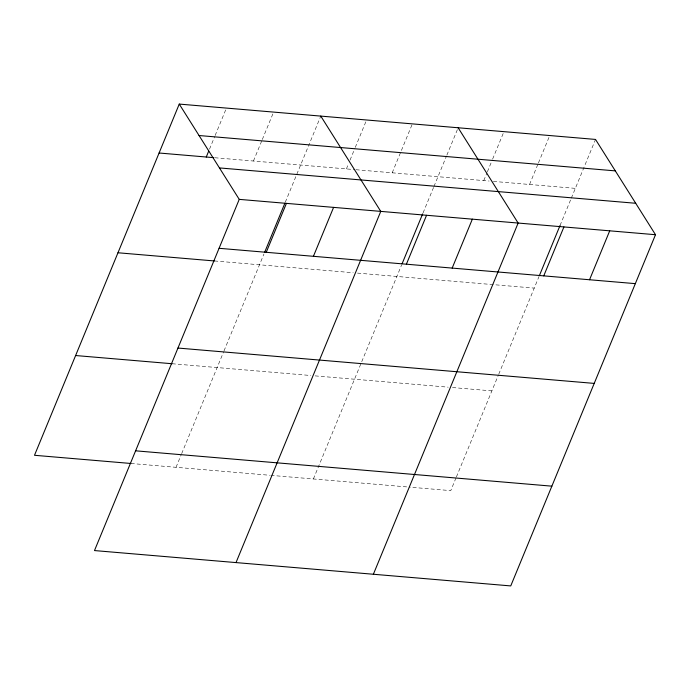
<?xml version="1.0" encoding="UTF-8"?>
<svg xmlns="http://www.w3.org/2000/svg" width="690" height="690" viewBox="0 0 690 690"><rect width="100%" height="100%" fill="white"/><g stroke="black" fill="none" stroke-linecap="round" stroke-linejoin="round"><path stroke-width="0.52" stroke-dasharray="3.45 2.59" d="M209.493 149.187L214.737 136.465M215.142 135.49L226.027 109.063M253.437 161.02L261.915 140.475M262.312 139.492L273.611 112.091M176.028 467.303L181.272 454.589M181.668 453.615L223.595 351.891M224 350.917L263.934 254.023M285.298 202.196L320.781 116.101M346.406 168.921L348.424 164.03M350.037 160.114L354.876 148.367M355.281 147.393L366.571 119.991M392.196 172.811L412.361 123.881M313.398 478.972L401.709 264.71M423.065 212.882L433.553 187.456M433.95 186.472L446.456 156.147M446.853 155.164L458.151 127.771M483.768 180.582L487.002 172.759M487.399 171.775L492.246 160.037M492.643 159.054L503.942 131.652M529.558 184.471L538.028 163.927M538.433 162.944L549.732 135.542M456.004 477.92L450.76 490.633L409.23 487.114M456.401 476.945L498.327 375.222M498.732 374.247L539.071 276.38M560.03 225.527L570.915 199.117M571.32 198.142L595.513 139.432M214.84 157.743L354.927 169.645M355.988 169.731L489.098 181.039M493.359 181.401L575.348 188.361M214.469 260.958L353.211 272.74M357.472 273.102L534.232 288.11M172.112 363.734L310.854 375.515M315.106 375.878L448.215 387.176M452.476 387.538L491.875 390.885M130.996 463.482L269.738 475.263M270.799 475.35L408.17 487.019"/><path stroke-width="1.03" d="M179.253 104.078L239.24 199.367L94.487 550.568L510.747 585.922L655.5 234.712L595.513 139.432L179.253 104.078L34.5 455.288L130.996 463.482M206.267 157.018L208.682 151.145M264.744 252.066L284.901 203.171M266.245 252.298L286.419 203.369M313.424 256.309L333.589 207.38M236.014 562.583L380.768 211.382L320.781 116.101M402.106 263.735L422.668 213.857M406.393 264.201L426.558 215.271M452.174 268.091L472.348 219.161M373.376 574.252L518.138 223.051L458.151 127.771M539.476 275.396L560.03 225.527M543.755 275.871L563.92 226.941M589.545 279.752L609.71 230.822M199.048 135.525L615.308 170.879M159.088 153.008L213.771 157.656M219.446 167.92L635.706 203.274M239.24 199.367L655.5 234.712M219.075 248.297L635.335 283.642M117.973 252.764L214.469 260.958M177.96 348.045L594.219 383.399M75.615 355.531L172.112 363.734M135.602 450.82L551.862 486.165"/></g></svg>
